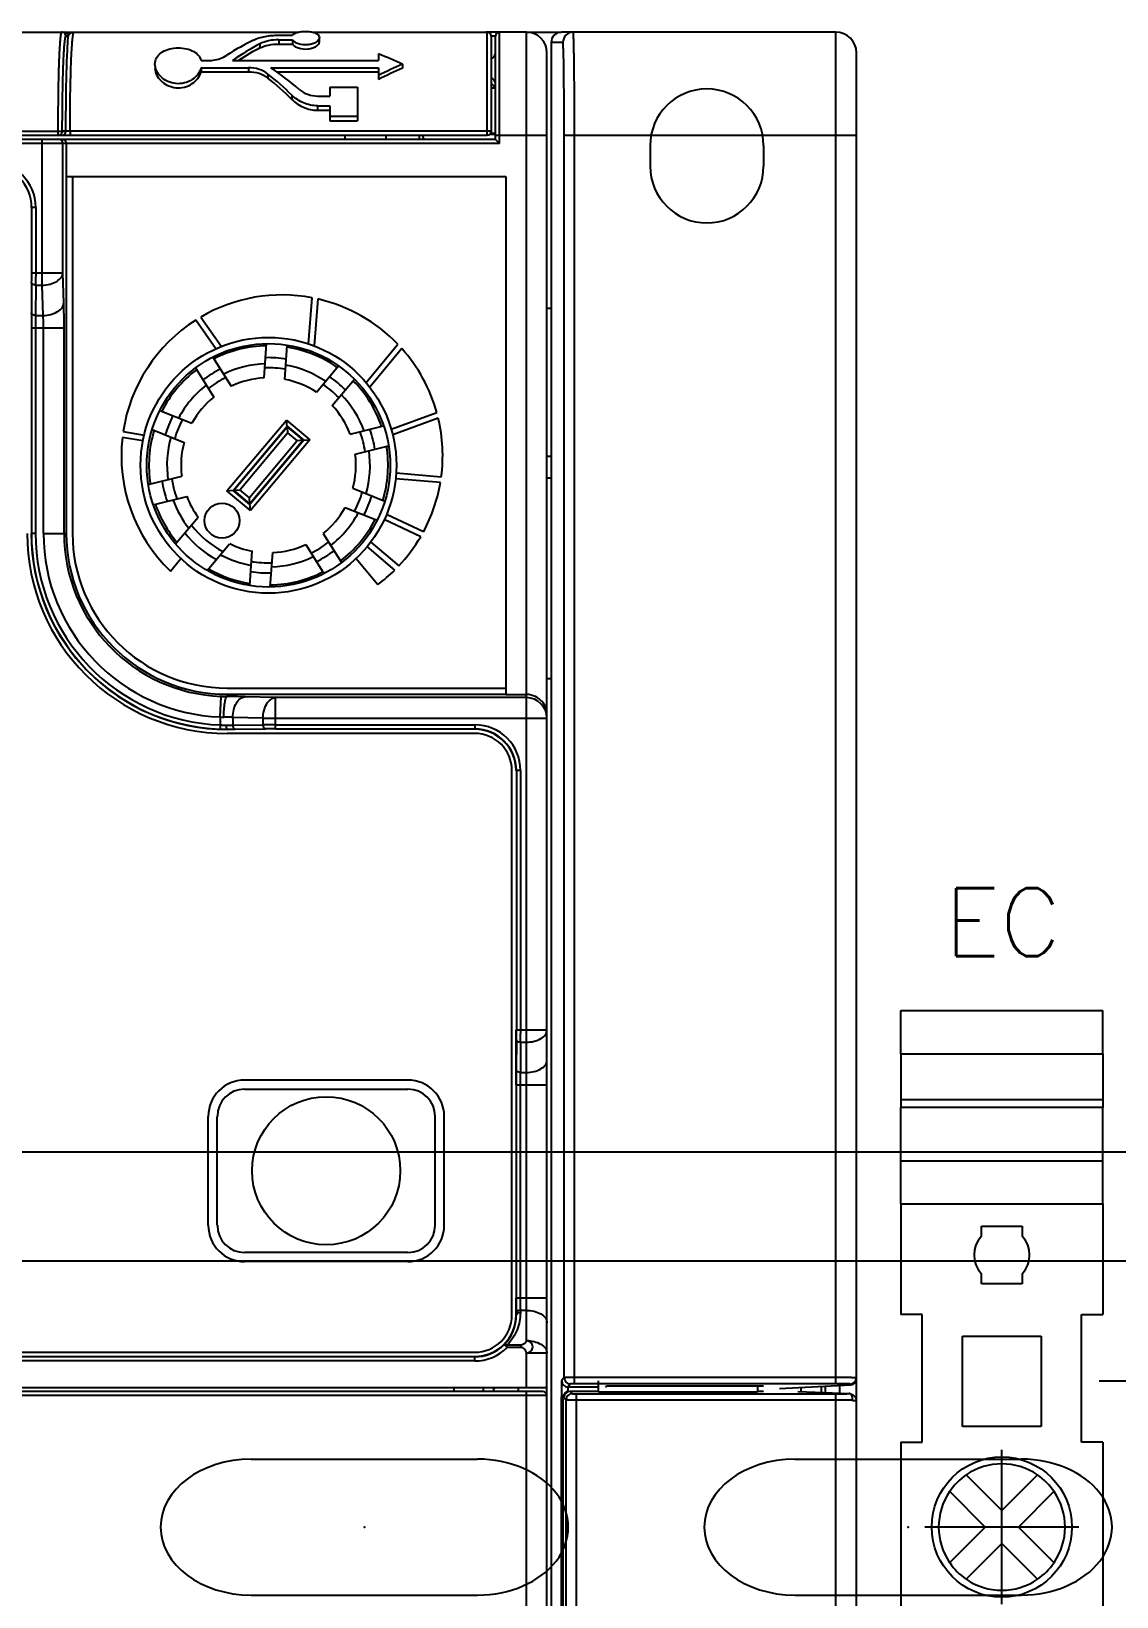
# Model space of a CAD drawing. Header units: inches. Extents: x 0.1 to 89.7, y 0.1 to 57.6.
# Drawn here: x 14.644 to 16.644, y 18.388 to 21.273 of the extents above; entities that cross this region are included whole.
import ezdxf
from ezdxf.enums import TextEntityAlignment as Align

# ---------------------------------------------------------------- set-up
doc = ezdxf.new("R2010")
doc.units = ezdxf.units.IN
doc.header["$MEASUREMENT"] = 0
for name, pattern in [('CENTER', [2, 1.25, -0.25, 0.25, -0.25]), ('DASHED', [0.75, 0.5, -0.25]), ('DOT_CENTER', [14, 12, -1, 0, -1])]:
    doc.linetypes.add(name, pattern=pattern)
for name, color, linetype in [('1', 7, 'Continuous'), ('DASHED', 4, 'DASHED'), ('PMISC', 7, 'Continuous'), ('PSYMS', 7, 'Continuous')]:
    doc.layers.add(name, color=color, linetype=linetype)
doc.layers.add('AM_7', color=7, linetype='CENTER', lineweight=25)
doc.styles.get("Standard").update_dxf_attribs({"font": 'arial.ttf'})
doc.styles.add('WD', font='romans.shx', dxfattribs={"height": 0.185})

# ---------------------------------------------------------------- blocks, each defined once
blk = doc.blocks.new('1489_3P_MINIATURE')
at = {"layer": 'AM_7'}
blk.add_line((0, 2.25), (2.1868, 2.25), dxfattribs=at)
at = {"style": 'WD', "width": 0.7}
for tag, p in [('INST', (1.0625, 5.4196)), ('LOC', (1.0625, 5.25)), ('DESC1', (1.0625, 5.0938)), ('DESC2', (1.0625, 4.9375)), ('DESC3', (1.0625, 4.7896)), ('XREF', (1.0625, 4.2188))]:
    blk.add_attdef(tag, text='', height=0.125, dxfattribs=at).set_placement(p, align=Align.CENTER)
at = {"style": 'WD'}
blk.add_attdef('TAG1', text='', height=0.125, dxfattribs=at).set_placement((1.0625, 4.625), align=Align.CENTER)
at = {"style": 'WD', "flags": 9}
blk.add_attdef('FAMILY', (1.2672, 4.5898), '', height=0.01, dxfattribs=at)
for tag, p in [('CAT', (1.2922, 4.5457)), ('MFG', (1.2903, 4.5262)), ('ASSYCODE', (1.2925, 4.5089))]:
    blk.add_attdef(tag, text='', height=0.01, dxfattribs=at).set_placement(p, align=Align.CENTER)
blk = doc.blocks.new('E_NS_35_N-select__2', base_point=(-140.35, 64.25))
at = {"color": 7, "linetype": 'Continuous'}
for p, q in [((-138.317, 73.75), (-140.35, 73.75)), ((-140.35, 64.25), (-140.35, 73.75)), ((-138.317, 73.75), (-136.174, 73.75)), ((-138.317, 64.25), (-138.317, 73.75)), ((-136.174, 73.75), (-135.791, 73.75)), ((-136.174, 64.25), (-136.174, 73.75)), ((-133.283, 73.75), (-135.791, 73.75)), ((-135.791, 73.75), (-135.791, 64.25)), ((-131.25, 73.75), (-133.283, 73.75)), ((-133.283, 64.25), (-133.283, 73.75)), ((-131.25, 73.75), (-126.05, 73.75)), ((-131.25, 64.25), (-131.25, 73.75)), ((-126.05, 72.75), (-126.05, 73.75)), ((-120.05, 73.75), (-120.05, 72.75)), ((-120.05, 73.75), (-112.05, 73.75)), ((-112.05, 72.75), (-112.05, 73.75)), ((-106.05, 73.75), (-106.05, 72.75)), ((-106.05, 73.75), (-100.85, 73.75)), ((-100.85, 73.75), (-98.817, 73.75)), ((-100.85, 64.25), (-100.85, 73.75)), ((-96.309, 73.75), (-98.817, 73.75)), ((-98.817, 64.25), (-98.817, 73.75)), ((-96.309, 73.75), (-95.926, 73.75)), ((-96.309, 64.25), (-96.309, 73.75)), ((-95.926, 73.75), (-93.783, 73.75)), ((-95.926, 64.25), (-95.926, 73.75)), ((-93.783, 73.75), (-91.75, 73.75)), ((-93.783, 64.25), (-93.783, 73.75)), ((-91.75, 64.25), (-91.75, 73.75)), ((-120.05, 72.75), (-126.05, 72.75)), ((-106.05, 72.75), (-112.05, 72.75)), ((-117.726, 71.454), (-117.727, 71.455)), ((-116.05, 69.778), (-117.726, 71.454)), ((-114.374, 71.454), (-116.05, 69.778)), ((-114.373, 71.455), (-114.374, 71.454)), ((-125.025, 67.156), (-125.025, 70.844)), ((-125.025, 70.844), (-120.775, 70.844)), ((-120.775, 70.844), (-120.775, 67.156)), ((-111.325, 67.156), (-111.325, 70.844)), ((-111.325, 70.844), (-107.075, 70.844)), ((-107.075, 70.844), (-107.075, 67.156)), ((-118.505, 70.677), (-118.504, 70.676)), ((-118.504, 70.676), (-116.828, 69)), ((-115.272, 69), (-113.596, 70.676)), ((-113.596, 70.676), (-113.595, 70.677)), ((-130.2, 68.045), (-130.2, 69.955)), ((-130.2, 69.955), (-129.739, 69.955)), ((-127.961, 69.955), (-127.5, 69.955)), ((-127.5, 69.955), (-127.5, 68.045)), ((-104.6, 69.955), (-104.139, 69.955)), ((-104.6, 68.045), (-104.6, 69.955)), ((-102.361, 69.955), (-101.9, 69.955)), ((-101.9, 69.955), (-101.9, 68.045)), ((-116.828, 69), (-118.504, 67.324)), ((-113.596, 67.324), (-115.272, 69)), ((-129.739, 68.045), (-130.2, 68.045)), ((-127.5, 68.045), (-127.961, 68.045)), ((-117.726, 66.546), (-116.05, 68.222)), ((-116.05, 68.222), (-114.374, 66.546)), ((-104.139, 68.045), (-104.6, 68.045)), ((-101.9, 68.045), (-102.361, 68.045)), ((-120.775, 67.156), (-125.025, 67.156)), ((-118.504, 67.324), (-118.505, 67.323)), ((-113.595, 67.323), (-113.596, 67.324)), ((-107.075, 67.156), (-111.325, 67.156)), ((-117.727, 66.545), (-117.726, 66.546)), ((-114.374, 66.546), (-114.373, 66.545)), ((-126.05, 65.25), (-126.05, 64.25)), ((-120.05, 65.25), (-126.05, 65.25)), ((-120.05, 64.25), (-120.05, 65.25)), ((-112.05, 65.25), (-112.05, 64.25)), ((-106.05, 65.25), (-112.05, 65.25)), ((-106.05, 64.25), (-106.05, 65.25)), ((-138.317, 64.25), (-140.35, 64.25)), ((-138.317, 64.25), (-136.174, 64.25)), ((-136.174, 64.25), (-135.791, 64.25)), ((-133.283, 64.25), (-135.791, 64.25)), ((-131.25, 64.25), (-133.283, 64.25)), ((-131.25, 64.25), (-126.05, 64.25)), ((-120.05, 64.25), (-112.05, 64.25)), ((-106.05, 64.25), (-100.85, 64.25)), ((-100.85, 64.25), (-98.817, 64.25)), ((-96.309, 64.25), (-98.817, 64.25)), ((-96.309, 64.25), (-95.926, 64.25)), ((-95.926, 64.25), (-93.783, 64.25)), ((-93.783, 64.25), (-91.75, 64.25))]:
    blk.add_line(p, q, dxfattribs=at)
blk.add_circle((-116.05, 69), 3.3, dxfattribs=at)
for centre, radius, start, end in [((-116.05, 69), 2.972, 124.33441, 145.66559), ((-116.05, 69), 2.973, 55.66247, 124.33753), ((-116.05, 69), 2.972, 34.33441, 55.66559), ((-128.85, 69), 1.305, 47.03291, 132.96709), ((-116.05, 69), 2.973, 145.66247, 214.33753), ((-116.05, 69), 2.973, 325.66247, 34.33753), ((-103.25, 69), 1.305, 47.03291, 132.96709), ((-128.85, 69), 1.305, 227.03291, 312.96709), ((-103.25, 69), 1.305, 227.03291, 312.96709), ((-116.05, 69), 2.972, 214.33441, 235.66559), ((-116.05, 69), 2.972, 304.33441, 325.66559), ((-116.05, 69), 2.973, 235.66247, 304.33753)]:
    blk.add_arc(centre, radius, start, end, dxfattribs=at)
at = {"layer": '1', "color": 2, "linetype": 'DOT_CENTER'}
for p, q in [((-116.05, 72.63), (-116.05, 65.37)), ((-112.42, 69), (-119.68, 69))]:
    blk.add_line(p, q, dxfattribs=at)
blk = doc.blocks.new('PHOENIX_END_CLAMP_1')
at = {"xscale": 0.03909317721805836, "yscale": 0.03909317721805836, "zscale": 0.03909317721805836, "rotation": 270}
blk.add_blockref('E_NS_35_N-select__2', (0, 1.8999), dxfattribs=at)
at = {"style": 'WD', "width": 0.7}
for tag, p in [('DESC1', (0.1875, 2.4688)), ('DESC2', (0.1875, 2.3125)), ('DESC3', (0.1875, 2.1646))]:
    blk.add_attdef(tag, text='', height=0.125, dxfattribs=at).set_placement(p, align=Align.CENTER)
at = {"style": 'WD'}
blk.add_attdef('TAG1', text='', height=0.125, dxfattribs=at).set_placement((0.1875, 2), align=Align.CENTER)
at = {"style": 'WD', "flags": 9}
blk.add_attdef('FAMILY', (0.3922, 1.9648), '', height=0.01, dxfattribs=at)
for tag, p in [('CAT', (0.4172, 1.9207)), ('MFG', (0.4153, 1.9012)), ('ASSYCODE', (0.4175, 1.8839))]:
    blk.add_attdef(tag, text='', height=0.01, dxfattribs=at).set_placement(p, align=Align.CENTER)
blk = doc.blocks.new('HDIN10D9A')
for p, q in [((0, 0.69), (30, 0.69)), ((0, 0.49), (30, 0.49)), ((5.2918, 0.125), (5.7082, 0.125)), ((6.2918, 0.125), (6.7082, 0.125)), ((5.2918, -0.125), (5.7082, -0.125)), ((6.2918, -0.125), (6.7082, -0.125))]:
    blk.add_line(p, q)
for centre, start_param, end_param in [((5.2918, 0), -1.570796, 1.570794), ((5.7082, 0), 1.570794, 4.712394), ((6.2918, 0), -1.570796, 1.570794), ((6.7082, 0), 1.570794, 4.712394)]:
    blk.add_ellipse(centre, major_axis=(-0.1668, 0), ratio=0.749429, start_param=start_param, end_param=end_param)
for p in [(5.5, 0), (6.5, 0)]:
    blk.add_point(p)
at = {"flags": 11}
for p in [(1.5, 0), (14.5, 0), (28.5, 0)]:
    blk.add_attdef('NC', text='', height=0.01, rotation=270, dxfattribs=at).set_placement(p, align=Align.MIDDLE)
blk = doc.blocks.new('HDR1_PF525_FRB')
at = {"color": 7, "linetype": 'Continuous'}
for p, q in [((0.1157, 6.9959), (2.3335, 6.9959)), ((2.3609, 6.9959), (2.6896, 6.9959)), ((2.7635, 6.9959), (2.6873, 6.9959)), ((2.6896, 6.8015), (2.6896, 6.9959)), ((2.7129, 6.7859), (2.7129, 6.9959)), ((2.7635, 4.5296), (2.7635, 6.9959)), ((2.7635, 6.9959), (2.8296, 6.9959)), ((3.3467, 6.9959), (2.8296, 6.9959)), ((3.3467, 4.4482), (3.3467, 6.9959)), ((1.8957, 6.9881), (1.9002, 6.9881)), ((2.2611, 6.9738), (2.2611, 6.966)), ((2.2967, 6.9901), (2.3225, 6.9901)), ((2.2967, 6.9815), (2.3225, 6.9815)), ((2.2967, 6.9815), (2.2967, 6.9735)), ((2.2967, 6.9735), (2.3225, 6.9735)), ((2.3225, 6.9815), (2.3225, 6.9735)), ((2.3735, 6.9777), (2.3735, 6.986)), ((2.7051, 6.9881), (2.6974, 6.9881)), ((2.6974, 6.9881), (2.6974, 6.8093)), ((2.7051, 6.7937), (2.7051, 6.9881)), ((2.8324, 6.9764), (2.8101, 6.9764)), ((2.8101, 6.9764), (2.8101, 3.5744)), ((2.1506, 6.9423), (2.1633, 6.9423)), ((2.2096, 6.9423), (2.4847, 6.9423)), ((2.4847, 6.9547), (2.4847, 6.9423)), ((2.5302, 6.9357), (2.5302, 6.9282)), ((2.8023, 4.4258), (2.8023, 6.957)), ((3.3856, 4.4175), (3.3856, 6.957)), ((2.1506, 6.9288), (2.2401, 6.9288)), ((2.1506, 6.9288), (2.1506, 6.9213)), ((2.1506, 6.9213), (2.2401, 6.9213)), ((2.2401, 6.9288), (2.2401, 6.9213)), ((2.2763, 6.9169), (2.2763, 6.9093)), ((2.2822, 6.9288), (2.4847, 6.9288)), ((2.2927, 6.9213), (2.4847, 6.9213)), ((2.4847, 6.9288), (2.4847, 6.9067)), ((2.3215, 6.8771), (2.3215, 6.8691)), ((2.37, 6.8753), (2.3929, 6.8753)), ((2.3929, 6.8923), (2.4454, 6.8923)), ((2.3929, 6.8923), (2.3929, 6.8753)), ((2.4454, 6.8923), (2.4454, 6.8284)), ((2.6974, 6.8909), (2.7044, 6.8909)), ((2.3698, 6.857), (2.3929, 6.857)), ((2.3698, 6.857), (2.3698, 6.8486)), ((2.3698, 6.8486), (2.3929, 6.8486)), ((2.3929, 6.857), (2.3929, 6.8284)), ((2.3929, 6.8373), (2.4454, 6.8373)), ((2.3929, 6.8284), (2.4454, 6.8284)), ((2.7051, 6.7937), (0.1002, 6.7937)), ((0.1079, 6.8093), (1.8889, 6.8093)), ((0.1157, 6.8015), (2.6896, 6.8015)), ((1.8512, 6.519), (1.8512, 6.7937)), ((1.8812, 6.8015), (1.8812, 6.8093)), ((2.6974, 6.8093), (1.8889, 6.8093)), ((1.9035, 6.8093), (1.9035, 6.8015)), ((2.4213, 6.8015), (2.4213, 6.7937)), ((2.4991, 6.7937), (2.4991, 6.8015)), ((2.5613, 6.8015), (2.5613, 6.7937)), ((2.5691, 6.7976), (2.5691, 6.7937)), ((2.7051, 6.803), (2.6942, 6.803)), ((2.6963, 6.8054), (2.7051, 6.8054)), ((2.6974, 6.8093), (2.6974, 6.8054)), ((2.7051, 6.8015), (2.8023, 6.8015)), ((2.7129, 6.7859), (2.7051, 6.7937)), ((2.8348, 6.8015), (3.3856, 6.8015)), ((2.8348, 4.4598), (2.8348, 6.8015)), ((2.8543, 4.4482), (2.8543, 6.8015)), ((2.7129, 6.7859), (0.0924, 6.7859)), ((1.8901, 6.5423), (1.8901, 6.7859)), ((1.896, 6.7859), (1.896, 6.7237)), ((1.896, 6.7237), (2.7246, 6.7237)), ((1.8964, 6.7237), (1.8964, 6.0511)), ((1.9081, 6.7237), (1.9081, 6.0511)), ((2.7246, 6.7237), (2.7246, 5.7474)), ((1.8389, 6.6654), (1.8311, 6.6654)), ((1.8311, 6.6654), (1.8311, 6.5423)), ((1.8389, 6.6654), (1.8389, 6.5423)), ((1.8311, 6.5236), (1.8307, 6.4666)), ((1.8311, 6.5423), (1.8901, 6.5423)), ((1.8389, 6.5423), (1.8389, 6.5355)), ((1.8917, 6.4853), (1.8901, 6.5423)), ((1.8388, 6.519), (1.8385, 6.4619)), ((1.8388, 6.519), (1.8512, 6.519)), ((1.8528, 6.4619), (1.8512, 6.519)), ((2.3527, 6.4084), (2.3597, 6.4952)), ((2.3705, 6.4929), (2.3634, 6.4046)), ((1.8385, 6.4619), (1.8528, 6.4619)), ((2.8023, 6.4756), (2.8101, 6.4756)), ((1.8306, 6.4386), (1.8923, 6.4386)), ((1.8306, 6.4386), (1.8306, 6.0511)), ((1.8384, 6.4386), (1.8384, 6.0511)), ((1.8534, 6.0511), (1.8534, 6.4386)), ((1.8923, 6.0511), (1.8923, 6.4386)), ((2.1783, 6.3991), (2.1403, 6.4531)), ((2.1497, 6.4589), (2.1887, 6.4035)), ((2.2695, 6.344), (2.274, 6.4088)), ((2.3083, 6.3413), (2.3128, 6.4061)), ((2.4614, 6.3352), (2.5213, 6.4077)), ((2.1728, 6.3835), (2.2072, 6.3285)), ((2.5288, 6.3995), (2.4684, 6.3265)), ((2.1399, 6.3629), (2.1743, 6.3079)), ((2.3678, 6.3172), (2.4095, 6.367)), ((2.3975, 6.2923), (2.4393, 6.342)), ((2.0728, 6.283), (2.133, 6.2587)), ((2.1993, 6.1312), (2.3114, 6.2647)), ((2.3114, 6.2647), (2.3556, 6.2276)), ((2.3125, 6.2518), (2.3114, 6.2647)), ((2.5088, 6.2473), (2.5948, 6.2789)), ((2.5975, 6.2682), (2.5116, 6.2366)), ((2.0408, 6.2254), (2.0022, 6.2321)), ((2.0036, 6.243), (2.0432, 6.2362)), ((2.0583, 6.247), (2.1185, 6.2227)), ((2.2107, 6.1322), (2.3124, 6.2534)), ((2.2122, 6.1323), (2.3125, 6.2518)), ((2.2232, 6.1332), (2.3135, 6.2409)), ((2.3427, 6.2265), (2.2424, 6.107)), ((2.3443, 6.2266), (2.2425, 6.1054)), ((2.3556, 6.2276), (2.2435, 6.0941)), ((2.3124, 6.2534), (2.3443, 6.2266)), ((2.3125, 6.2518), (2.3135, 6.2409)), ((2.3125, 6.2518), (2.3427, 6.2265)), ((2.3135, 6.2409), (2.3318, 6.2255)), ((2.3427, 6.2265), (2.3318, 6.2255)), ((2.3427, 6.2265), (2.3556, 6.2276)), ((2.4315, 6.2378), (2.4945, 6.2536)), ((2.3318, 6.2255), (2.2414, 6.1179)), ((2.4409, 6.2001), (2.5039, 6.2158)), ((2.8101, 6.1961), (2.8023, 6.1961)), ((2.051, 6.143), (2.114, 6.1587)), ((2.6015, 6.1468), (2.5172, 6.1541)), ((2.5181, 6.1651), (2.6032, 6.1577)), ((2.8023, 6.1559), (2.8101, 6.1559)), ((2.0604, 6.1052), (2.1234, 6.1209)), ((2.1993, 6.1312), (2.2122, 6.1323)), ((2.2435, 6.0941), (2.1993, 6.1312)), ((2.2425, 6.1054), (2.2107, 6.1322)), ((2.2122, 6.1323), (2.2232, 6.1332)), ((2.2424, 6.107), (2.2122, 6.1323)), ((2.2414, 6.1179), (2.2232, 6.1332)), ((2.2424, 6.107), (2.2414, 6.1179)), ((2.4365, 6.1361), (2.4967, 6.1118)), ((2.1024, 6.0312), (2.1448, 6.0817)), ((2.2435, 6.0941), (2.2424, 6.107)), ((2.4219, 6.1001), (2.4821, 6.0757)), ((2.5001, 6.0871), (2.5698, 6.0544)), ((1.8384, 6.0511), (1.8306, 6.0511)), ((1.8534, 6.0511), (1.8964, 6.0511)), ((2.3807, 6.0509), (2.4151, 5.9959)), ((2.5644, 6.0448), (2.4957, 6.077)), ((2.1619, 5.9812), (2.2043, 6.0317)), ((2.3477, 6.0303), (2.3821, 5.9753)), ((2.5155, 5.982), (2.4636, 6.0262)), ((2.4704, 6.0348), (2.5232, 5.9898)), ((2.0926, 5.98), (2.1125, 6.0037)), ((2.2421, 5.9527), (2.2467, 6.0175)), ((2.2809, 5.95), (2.2854, 6.0148)), ((2.4425, 6.0037), (2.4836, 5.9547)), ((2.1997, 5.7595), (2.7246, 5.7595)), ((2.8023, 5.7778), (2.8101, 5.7778)), ((2.1867, 5.7051), (2.1882, 5.7439)), ((2.1997, 5.7478), (2.7246, 5.7478)), ((2.1997, 5.7478), (2.1997, 5.7436)), ((2.2904, 5.7415), (2.2334, 5.7431)), ((2.7635, 5.7415), (2.2904, 5.7415)), ((2.2904, 5.6825), (2.2904, 5.7415)), ((2.7246, 5.7474), (2.7635, 5.7474)), ((2.1867, 5.7051), (2.1867, 5.69)), ((2.2671, 5.7026), (2.2101, 5.7042)), ((2.2101, 5.7042), (2.2101, 5.6899)), ((2.2671, 5.7026), (2.8023, 5.7026)), ((2.2671, 5.7026), (2.2671, 5.6902)), ((2.1867, 5.69), (2.1865, 5.6822)), ((2.1997, 5.682), (2.1997, 5.6817)), ((2.6663, 5.674), (2.1997, 5.674)), ((2.2101, 5.6899), (2.2671, 5.6902)), ((2.2147, 5.6821), (2.2718, 5.6825)), ((2.2904, 5.6903), (2.6663, 5.6903)), ((2.2904, 5.6825), (2.6663, 5.6825)), ((2.6663, 5.6903), (2.6663, 5.6825)), ((2.7363, 4.5775), (2.7363, 5.604)), ((2.7526, 5.604), (2.7448, 5.604)), ((2.7448, 5.604), (2.7448, 5.1154)), ((2.7526, 5.604), (2.7526, 5.1154)), ((2.744, 5.0117), (2.744, 5.1154)), ((2.7448, 5.1154), (2.8023, 5.1154)), ((2.7526, 5.1154), (2.7526, 5.1086)), ((2.7448, 5.0967), (2.7444, 5.0397)), ((2.7525, 5.092), (2.7522, 5.035)), ((2.7525, 5.092), (2.7635, 5.092)), ((2.7522, 5.035), (2.7635, 5.035)), ((2.7443, 5.0117), (2.7443, 4.6099)), ((2.7443, 5.0117), (2.8023, 5.0117)), ((2.7521, 5.0117), (2.7521, 4.6099)), ((2.744, 4.5775), (2.744, 4.6099)), ((2.7443, 4.6099), (2.8023, 4.6099)), ((2.7521, 4.6099), (2.7521, 4.6052)), ((2.744, 4.5775), (2.7444, 4.5775)), ((2.7444, 4.5819), (2.7444, 4.5775)), ((2.7522, 4.5866), (2.7522, 4.5822)), ((2.7635, 4.5866), (2.7522, 4.5866)), ((2.7219, 4.5221), (2.7274, 4.5166)), ((2.7274, 4.5166), (2.7274, 4.5213)), ((2.7531, 4.5213), (2.7274, 4.5213)), ((2.7531, 4.5166), (2.7275, 4.5166)), ((2.7531, 4.5166), (2.7531, 4.5213)), ((1.6362, 4.5075), (2.6663, 4.5075)), ((2.6663, 4.499), (1.6362, 4.499)), ((2.6663, 4.4912), (1.6362, 4.4912)), ((2.6663, 4.4912), (2.6663, 4.499)), ((2.7635, 4.4414), (2.7635, 4.5062)), ((2.8023, 4.5062), (2.7635, 4.5062)), ((2.8348, 4.4598), (2.83, 4.4538)), ((3.3467, 4.4599), (2.8543, 4.4599)), ((1.657, 4.4414), (2.8023, 4.4414)), ((2.7946, 4.4337), (1.6604, 4.4337)), ((2.8023, 4.4259), (1.6604, 4.4259)), ((2.6274, 4.4337), (2.6274, 4.4414)), ((2.6818, 4.4414), (2.6818, 4.4337)), ((2.7051, 4.4414), (2.7013, 4.4376)), ((2.7013, 4.4414), (2.7013, 4.4337)), ((2.7479, 4.4414), (2.7479, 4.4337)), ((2.7635, 1.0861), (2.7635, 4.4337)), ((2.8023, 1.125), (2.8023, 4.4259)), ((2.8374, 4.4313), (2.836, 4.4301)), ((2.8465, 4.4481), (2.8417, 4.4421)), ((2.8995, 4.4421), (2.8417, 4.4421)), ((2.846, 4.4337), (2.8502, 4.4295)), ((2.8995, 4.4337), (2.846, 4.4337)), ((3.3467, 4.4482), (2.8543, 4.4482)), ((2.858, 1.0977), (2.858, 4.4293)), ((2.858, 4.4293), (3.3467, 4.4293)), ((2.8995, 4.4333), (2.8995, 4.4538)), ((2.8995, 4.4333), (3.1989, 4.4333)), ((2.9128, 4.4421), (2.9148, 4.4442)), ((2.9148, 4.4442), (3.2106, 4.4442)), ((3.1989, 4.4442), (3.1989, 4.4333)), ((3.2106, 4.4337), (3.1989, 4.4337)), ((3.2409, 4.4395), (3.3745, 4.446)), ((3.2754, 4.4337), (3.3726, 4.4297)), ((3.2806, 4.4414), (3.2806, 4.4334)), ((3.3195, 4.4318), (3.3195, 4.4434)), ((3.3272, 4.4315), (3.3272, 4.4437)), ((3.3467, 0.9658), (3.3467, 4.4293)), ((3.3544, 4.4304), (3.3544, 4.4451)), ((3.3739, 4.4466), (3.3739, 4.4478)), ((2.8293, 4.4032), (2.8293, 3.796)), ((2.8323, 4.4032), (2.8293, 4.4032)), ((2.8324, 4.4072), (2.8323, 4.4016)), ((2.8323, 4.4016), (2.8323, 1.0966)), ((2.8325, 4.4171), (2.8324, 4.4147)), ((2.8324, 4.4147), (2.8324, 4.412)), ((2.8324, 4.412), (2.8324, 4.4072)), ((2.8328, 4.422), (2.8343, 4.422)), ((2.8343, 4.422), (2.8385, 4.4178)), ((2.8385, 1.0977), (2.8385, 4.4178)), ((2.858, 4.4177), (3.3467, 4.4177)), ((3.3785, 4.4169), (3.3785, 4.4179)), ((3.3785, 4.4169), (3.3856, 4.4167)), ((3.3856, 0.777), (3.3856, 4.4167))]:
    blk.add_line(p, q, dxfattribs=at)
for p, q in [((2.2324, 5.0208), (2.5403, 5.0208)), ((2.2324, 5.0037), (2.5403, 5.0037)), ((2.1639, 4.747), (2.1639, 4.9523)), ((2.181, 4.747), (2.181, 4.9523)), ((2.5916, 4.747), (2.5916, 4.9523)), ((2.6087, 4.747), (2.6087, 4.9523)), ((2.5403, 4.6957), (2.2324, 4.6957)), ((2.5403, 4.6786), (2.2324, 4.6786))]:
    blk.add_line(p, q)
for points in [[(2.836, 4.4301), (2.8349, 4.4287), (2.834, 4.4273), (2.8334, 4.4259), (2.8331, 4.4247), (2.8329, 4.4237), (2.8328, 4.4229), (2.8327, 4.4224), (2.8327, 4.4218), (2.8326, 4.4212), (2.8326, 4.4206), (2.8326, 4.4199), (2.8326, 4.419), (2.8325, 4.4171)], [(2.8444, 4.4337), (2.8429, 4.4336), (2.8409, 4.4331), (2.839, 4.4324), (2.8374, 4.4313)]]:
    blk.add_lwpolyline(points, dxfattribs=at)
for centre, radius in [((2.2775, 6.1794), 0.2411), ((2.2775, 6.1794), 0.2294), ((2.19, 6.0752), 0.033)]:
    blk.add_circle(centre, radius, dxfattribs=at)
blk.add_circle((2.3863, 4.8497), 0.1396)
for centre, radius, start, end in [((1.8879, 6.9881), 0.00777, 359.9619, 89.9974), ((1.8924, 6.9881), 0.00777, 359.9797, 89.9796), ((1.9109, 6.9842), 0.0117, 115.3422, 119.3428), ((2.6896, 6.9881), 0.00778, 0, 90), ((2.7129, 6.9881), 0.00778, 90, 180), ((2.7635, 6.957), 0.0389, 0, 90), ((2.8296, 6.9764), 0.0194, 90, 180), ((2.8518, 6.9764), 0.0194, 90.0031, 180.0028), ((3.3467, 6.957), 0.0389, 0, 90), ((2.6935, 6.957), 0.0117, 289.6995, 0), ((1.8812, 6.8093), 0.00777, 270.0138, 332.5445), ((1.8823, 6.7859), 0.00777, 359.9619, 89.9974), ((1.8885, 6.7865), 0.00719, 76.5829, 89.9389), ((2.5613, 6.7976), 0.00778, 0, 30), ((2.6896, 6.8093), 0.00778, 270, 0), ((1.7526, 6.6654), 0.0863, 0, 90), ((1.7526, 6.6654), 0.0785, 0, 90), ((-1.2713, 6.542), 3.1025, 359.661, 0.0057), ((-2.5963, 6.5407), 4.4352, 359.7195, 359.9331), ((2.303, 6.1977), 0.3028, 79.2229, 120.4141), ((2.303, 6.1977), 0.3028, 43.8865, 77.1226), ((5.9954, 6.4405), 4.1648, 179.6408, 180.0259), ((4.7325, 6.4402), 2.8941, 179.5691, 180.0309), ((2.303, 6.1977), 0.3028, 122.502, 171.4088), ((2.2775, 6.1794), 0.2254, 90.9472, 117.0528), ((2.2775, 6.1794), 0.2029, 80.5031, 91.4969), ((2.2775, 6.1794), 0.2254, 54.9472, 81.0528), ((2.303, 6.1977), 0.3028, 15.5392, 41.7845), ((2.2775, 6.1794), 0.2254, 126.9472, 153.0528), ((2.2775, 6.1794), 0.2029, 116.5031, 127.4969), ((2.2775, 6.1794), 0.1838, 115.9274, 128.0726), ((2.2775, 6.1794), 0.1914, 91.8309, 116.1691), ((2.2775, 6.1794), 0.1648, 92.7752, 115.2248), ((2.2775, 6.1794), 0.1838, 79.9274, 92.0726), ((2.2775, 6.1794), 0.1914, 55.8309, 80.1691), ((2.2775, 6.1794), 0.2029, 44.5031, 55.4969), ((2.2775, 6.1794), 0.1914, 127.8309, 152.1691), ((2.2775, 6.1794), 0.1648, 56.7752, 79.2248), ((2.2775, 6.1794), 0.1838, 43.9274, 56.0726), ((2.2775, 6.1794), 0.2254, 18.9472, 45.0528), ((2.2775, 6.1794), 0.1648, 128.7752, 151.2248), ((2.2775, 6.1794), 0.1648, 20.7752, 43.2248), ((2.2775, 6.1794), 0.1914, 19.8309, 44.1691), ((2.2775, 6.1794), 0.2029, 152.5031, 163.4969), ((2.2775, 6.1794), 0.1838, 151.9274, 164.0726), ((2.303, 6.1977), 0.3028, 352.3943, 13.4454), ((2.303, 6.1977), 0.3028, 173.494, 225.9772), ((2.2775, 6.1794), 0.2254, 162.9472, 189.0528), ((2.2775, 6.1794), 0.1914, 163.8309, 188.1691), ((2.2775, 6.1794), 0.1838, 7.9274, 20.0726), ((2.2775, 6.1794), 0.2029, 8.5031, 19.4969), ((2.2775, 6.1794), 0.1648, 164.7752, 187.2248), ((2.2775, 6.1794), 0.1648, 344.7752, 7.2248), ((2.2775, 6.1794), 0.1914, 343.8309, 8.1691), ((2.2775, 6.1794), 0.2254, 342.9472, 9.0528), ((2.2775, 6.1794), 0.2029, 188.5031, 199.4969), ((2.2775, 6.1794), 0.1838, 187.9274, 200.0726), ((2.303, 6.1977), 0.3028, 331.7493, 350.3064), ((2.2775, 6.1794), 0.1914, 199.8309, 218.2767), ((2.2775, 6.1794), 0.1648, 200.7752, 216.3525), ((2.2775, 6.1794), 0.1838, 331.9274, 344.0726), ((2.2775, 6.1794), 0.2029, 332.5031, 343.4969), ((2.2775, 6.1794), 0.2254, 198.9472, 220.0681), ((2.2775, 6.1794), 0.1648, 308.7752, 331.2248), ((2.2775, 6.1794), 0.1914, 307.8309, 332.1691), ((2.1997, 6.0511), 0.3771, 180, 270), ((2.1997, 6.0511), 0.3694, 180, 270), ((2.1997, 6.0511), 0.3691, 180, 267.9444), ((2.1997, 6.0511), 0.3613, 180, 267.9444), ((2.1997, 6.0511), 0.3463, 180, 267.8551), ((2.1997, 6.0511), 0.3074, 180, 267.8551), ((2.1997, 6.0511), 0.3033, 180, 270), ((2.1997, 6.0511), 0.2916, 180, 270), ((2.2775, 6.1794), 0.2029, 218.9547, 241.0453), ((2.2775, 6.1794), 0.1838, 217.7853, 242.2147), ((2.2775, 6.1794), 0.2254, 306.9472, 333.0528), ((2.2775, 6.1794), 0.1648, 243.6475, 259.2248), ((2.2775, 6.1794), 0.1648, 272.7752, 295.2248), ((2.2775, 6.1794), 0.1838, 295.9274, 308.0726), ((2.303, 6.1977), 0.3028, 316.6386, 329.6602), ((2.2775, 6.1794), 0.1914, 241.7233, 260.1691), ((2.2775, 6.1794), 0.1838, 259.9274, 272.0726), ((2.2775, 6.1794), 0.1914, 271.8309, 296.1691), ((2.2775, 6.1794), 0.2029, 296.5031, 307.4969), ((2.2775, 6.1794), 0.2254, 239.9319, 261.0528), ((2.2775, 6.1794), 0.2029, 260.5031, 271.4969), ((2.2775, 6.1794), 0.2254, 270.9472, 297.0528), ((2.303, 6.1977), 0.3028, 306.6056, 314.55), ((2.2024, 6.1244), 0.3807, 267.8574, 269.5912), ((2.7635, 5.7026), 0.0389, 0.0206, 90.0202), ((2.1946, 5.8098), 0.105, 265.7241, 269.263), ((2.1989, 6.0275), 0.3454, 267.9434, 270.1397), ((2.1969, 5.9247), 0.2349, 267.5333, 269.3611), ((2.1968, 5.9236), 0.2338, 269.3619, 270.1729), ((2.1895, 8.4356), 2.7458, 270.1684, 270.4298), ((2.2246, 5.6899), 0.0271, 180.1264, 184.3661), ((2.1903, 9.5613), 3.8793, 270.1383, 270.3603), ((2.2889, 1.352), 4.3383, 89.9793, 90.2874), ((2.2892, 2.9056), 2.7769, 89.9741, 90.3592), ((2.6663, 5.604), 0.0863, 0, 90), ((2.6663, 5.604), 0.0785, 0, 90), ((2.6663, 5.604), 0.0778, 0, 90), ((2.6663, 5.604), 0.07, 0, 90), ((-0.3577, 5.1151), 3.1025, 359.661, 0.0057), ((-1.6826, 5.1138), 4.4352, 359.7195, 359.9331), ((6.9091, 5.0136), 4.1648, 179.6408, 180.0259), ((5.6461, 5.0133), 2.8941, 179.5691, 180.0309), ((7.401, 4.6095), 4.6567, 179.9945, 180.3389), ((5.8006, 4.6088), 3.0485, 180.0666, 180.4163), ((2.6663, 4.5775), 0.0778, 270, 0), ((2.6663, 4.5775), 0.07, 270, 0), ((2.6663, 4.577), 0.0781, 315.3856, 0.4122), ((2.6663, 4.5775), 0.0785, 270, 315.0923), ((2.6663, 4.5775), 0.0863, 270, 315.1278), ((2.8465, 4.4598), 0.0117, 180.0184, 269.9847), ((3.3739, 4.4594), 0.0117, 269.9954, 359.9953), ((3.3739, 4.4583), 0.0117, 270.04, 357.0843), ((3.3739, 4.4577), 0.0117, 272.8, 0.0018), ((2.7946, 4.4259), 0.00778, 0, 90), ((2.8417, 4.4538), 0.0117, 180.0184, 269.9847), ((2.846, 4.422), 0.0117, 90.0033, 179.9996), ((2.8444, 4.422), 0.0116, 134.1697, 149.1882), ((2.8444, 4.4221), 0.0116, 119.0998, 134.1662), ((2.8502, 4.4178), 0.0117, 90.0033, 179.9967), ((3.3725, 4.4256), 0.00402, 80.024, 87.6894), ((3.3725, 4.4258), 0.00382, 69.0061, 80.0026), ((3.3739, 4.4167), 0.0117, 0, 81.6235)]:
    blk.add_arc(centre, radius, start, end, dxfattribs=at)
for centre, radius, start, end in [((2.2324, 4.9523), 0.0684, 90, 180), ((2.5403, 4.9523), 0.0684, 0, 90), ((2.2324, 4.9523), 0.0513, 90, 180), ((2.5403, 4.9523), 0.0513, 0, 90), ((2.2324, 4.747), 0.0684, 180, 270), ((2.2324, 4.747), 0.0513, 180, 270), ((2.5403, 4.747), 0.0513, 270, 0), ((2.5403, 4.747), 0.0684, 270, 0)]:
    blk.add_arc(centre, radius, start, end)
for centre, major_axis, ratio, start_param, end_param in [((2.1758, 6.8093), (0.2043, 0.1839), 0.362443, 0.906529, 1.147655), ((2.2016, 6.8093), (0.2043, 0.1839), 0.362443, 0.974736, 1.218026), ((2.2016, 6.8093), (0.1923, 0.1731), 0.362443, 0.956676, 1.159631), ((2.5278, 6.8093), (0.3406, -0.1692), 0.303526, 1.713612, 1.846), ((2.5325, 6.8093), (0.339, 0.1693), 0.304341, 1.426792, 1.559895), ((2.2506, 6.8093), (0.1965, -0.185), 0.363464, 1.551749, 1.775972), ((2.2506, 6.8093), (0.1849, -0.1741), 0.363464, 1.528926, 1.768144), ((2.2706, 6.8093), (0.217, -0.1823), 0.359755, 1.574453, 1.813235), ((2.5325, 6.8093), (0.3191, 0.1594), 0.304341, 1.427219, 1.568705), ((2.6935, 6.8987), (0, 0.0117), 0.999858, -1.570796, -0.342589), ((2.6935, 6.887), (0, 0.0117), 0.999858, -1.570796, -0.270463)]:
    blk.add_ellipse(centre, major_axis=major_axis, ratio=ratio, start_param=start_param, end_param=end_param, dxfattribs=at)
for points, knots in [([(1.8812, 6.8093), (1.8812, 6.8214), (1.8813, 6.8452), (1.8816, 6.8798), (1.8822, 6.9116), (1.8829, 6.9359), (1.8836, 6.9531), (1.8841, 6.9639), (1.8847, 6.9733), (1.8853, 6.9811), (1.8859, 6.9873), (1.8865, 6.9917), (1.887, 6.9944), (1.8875, 6.9956), (1.8878, 6.9959), (1.8879, 6.9959)], [0, 0, 0, 0, 0.19464, 0.381797, 0.554282, 0.705477, 0.771243, 0.829603, 0.879991, 0.921945, 0.955066, 0.979084, 0.99385, 0.99786, 1, 1, 1, 1]), ([(1.9002, 6.9881), (1.9003, 6.9888), (1.9013, 6.9914), (1.9034, 6.9934), (1.9051, 6.9944)], [0, 0, 0, 0, 0.25798, 1, 1, 1, 1]), ([(1.9035, 6.8093), (1.9035, 6.8206), (1.9036, 6.843), (1.9039, 6.8757), (1.9045, 6.9061), (1.9053, 6.9332), (1.9062, 6.9562), (1.9072, 6.9723), (1.9081, 6.9825), (1.9087, 6.988), (1.9093, 6.992), (1.9098, 6.9942), (1.9101, 6.995)], [0, 0, 0, 0, 0.183733, 0.361269, 0.526579, 0.674106, 0.798878, 0.896725, 0.934508, 0.964432, 0.986294, 1, 1, 1, 1]), ([(1.9101, 6.995), (1.9102, 6.9951), (1.9103, 6.9955), (1.9106, 6.9959), (1.9108, 6.9959)], [0, 0, 0, 0, 0.368504, 1, 1, 1, 1]), ([(2.3225, 6.9901), (2.3237, 6.9916), (2.3273, 6.9941), (2.3341, 6.9963), (2.3427, 6.9974), (2.3519, 6.9974), (2.3604, 6.9963), (2.3673, 6.994), (2.3722, 6.9908), (2.3735, 6.9874), (2.3735, 6.986)], [0, 0, 0, 0, 0.09537, 0.221514, 0.376937, 0.54538, 0.701205, 0.827705, 0.923263, 1, 1, 1, 1]), ([(2.8543, 6.8015), (2.8543, 6.8141), (2.8542, 6.8389), (2.8541, 6.8695), (2.854, 6.8928), (2.8539, 6.9091), (2.8537, 6.9244), (2.8536, 6.9385), (2.8534, 6.9513), (2.8532, 6.9626), (2.853, 6.9711), (2.8529, 6.9771), (2.8528, 6.9809), (2.8527, 6.9844), (2.8525, 6.9874), (2.8524, 6.9899), (2.8523, 6.992), (2.8522, 6.9936), (2.8521, 6.9947), (2.852, 6.9953), (2.852, 6.9956), (2.8519, 6.9958), (2.8519, 6.9959), (2.8518, 6.9959)], [0, 0, 0, 0, 0.195021, 0.382547, 0.471229, 0.555372, 0.634168, 0.706857, 0.772739, 0.831181, 0.881622, 0.903687, 0.923576, 0.941242, 0.956643, 0.969741, 0.980507, 0.988916, 0.994953, 0.99708, 0.998615, 0.999569, 1, 1, 1, 1]), ([(1.8889, 6.8093), (1.8889, 6.8209), (1.889, 6.8437), (1.8894, 6.8768), (1.89, 6.9074), (1.8907, 6.9306), (1.8914, 6.9471), (1.8919, 6.9575), (1.8925, 6.9665), (1.893, 6.974), (1.8936, 6.9799), (1.8942, 6.9841), (1.8948, 6.9867), (1.8952, 6.9878), (1.8956, 6.9881), (1.8957, 6.9881)], [0, 0, 0, 0, 0.194604, 0.381727, 0.55418, 0.705348, 0.771104, 0.829457, 0.879839, 0.921793, 0.954922, 0.978955, 0.993754, 0.997797, 1, 1, 1, 1]), ([(1.8957, 6.8093), (1.8957, 6.8279), (1.8959, 6.8637), (1.8967, 6.9134), (1.8981, 6.9544), (1.8993, 6.9783), (1.9002, 6.9881)], [0, 0, 0, 0, 0.312844, 0.599178, 0.834828, 1, 1, 1, 1]), ([(2.0636, 6.9357), (2.0636, 6.9397), (2.0657, 6.9482), (2.0749, 6.958), (2.088, 6.9642), (2.1033, 6.9668), (2.119, 6.966), (2.1334, 6.9618), (2.145, 6.954), (2.1495, 6.9462), (2.1506, 6.9423)], [0, 0, 0, 0, 0.108715, 0.222354, 0.349906, 0.490362, 0.634149, 0.769493, 0.890168, 1, 1, 1, 1]), ([(2.2493, 6.981), (2.2561, 6.9843), (2.2719, 6.9888), (2.2881, 6.9901), (2.2967, 6.9901)], [0, 0, 0, 0, 0.469464, 1, 1, 1, 1]), ([(2.2967, 6.9815), (2.2903, 6.9815), (2.278, 6.9804), (2.2662, 6.9765), (2.2611, 6.9738)], [0, 0, 0, 0, 0.526445, 1, 1, 1, 1]), ([(2.2611, 6.966), (2.2662, 6.9686), (2.2781, 6.9724), (2.2903, 6.9735), (2.2967, 6.9735)], [0, 0, 0, 0, 0.472536, 1, 1, 1, 1]), ([(2.3735, 6.986), (2.3735, 6.9825), (2.3686, 6.9772), (2.3605, 6.9735), (2.349, 6.971), (2.337, 6.9721), (2.3272, 6.9766), (2.3237, 6.9798), (2.3225, 6.9815)], [0, 0, 0, 0, 0.176146, 0.30686, 0.457831, 0.765575, 0.896663, 1, 1, 1, 1]), ([(2.3225, 6.9735), (2.3237, 6.9718), (2.3273, 6.9688), (2.337, 6.9643), (2.349, 6.9632), (2.3606, 6.9657), (2.3685, 6.9692), (2.3735, 6.9744), (2.3735, 6.9778)], [0, 0, 0, 0, 0.102288, 0.233696, 0.544389, 0.696632, 0.827593, 1, 1, 1, 1]), ([(2.8348, 6.8015), (2.8348, 6.8129), (2.8348, 6.8352), (2.8347, 6.8627), (2.8345, 6.8837), (2.8344, 6.8984), (2.8343, 6.9121), (2.8341, 6.9248), (2.834, 6.9363), (2.8338, 6.9465), (2.8336, 6.9541), (2.8334, 6.9595), (2.8333, 6.963), (2.8332, 6.9661), (2.8331, 6.9688), (2.833, 6.9711), (2.8329, 6.9729), (2.8328, 6.9744), (2.8327, 6.9754), (2.8326, 6.9759), (2.8325, 6.9762), (2.8325, 6.9764), (2.8324, 6.9764), (2.8324, 6.9764)], [0, 0, 0, 0, 0.195006, 0.382518, 0.471193, 0.55533, 0.634119, 0.706802, 0.77268, 0.831119, 0.881557, 0.903622, 0.923511, 0.941177, 0.956578, 0.969679, 0.980447, 0.988861, 0.994904, 0.997036, 0.998578, 0.999544, 1, 1, 1, 1]), ([(2.1506, 6.9288), (2.1483, 6.9197), (2.1344, 6.9028), (2.1081, 6.8966), (2.0876, 6.9021), (2.0747, 6.9107), (2.066, 6.9222), (2.0636, 6.9314), (2.0636, 6.9357)], [0, 0, 0, 0, 0.238025, 0.504101, 0.639432, 0.769538, 0.890391, 1, 1, 1, 1]), ([(2.1633, 6.9423), (2.1666, 6.9423), (2.179, 6.9431), (2.1912, 6.9473), (2.1989, 6.9523)], [0, 0, 0, 0, 0.261767, 1, 1, 1, 1]), ([(2.0636, 6.9282), (2.0636, 6.9238), (2.066, 6.9147), (2.0747, 6.9031), (2.0875, 6.8944), (2.1081, 6.8889), (2.1345, 6.8951), (2.1483, 6.9122), (2.1506, 6.9213)], [0, 0, 0, 0, 0.109661, 0.230702, 0.360843, 0.495969, 0.761658, 1, 1, 1, 1]), ([(2.2763, 6.9169), (2.2714, 6.9208), (2.2597, 6.9269), (2.2467, 6.9288), (2.2401, 6.9288)], [0, 0, 0, 0, 0.489216, 1, 1, 1, 1]), ([(2.2401, 6.9213), (2.2467, 6.9213), (2.2597, 6.9194), (2.2714, 6.9133), (2.2763, 6.9093)], [0, 0, 0, 0, 0.510584, 1, 1, 1, 1]), ([(2.3698, 6.857), (2.3609, 6.857), (2.343, 6.8608), (2.3279, 6.871), (2.3215, 6.8771)], [0, 0, 0, 0, 0.503195, 1, 1, 1, 1]), ([(2.3354, 6.888), (2.3401, 6.884), (2.3511, 6.8776), (2.3637, 6.8753), (2.37, 6.8753)], [0, 0, 0, 0, 0.495613, 1, 1, 1, 1]), ([(2.3215, 6.8691), (2.3279, 6.8629), (2.3429, 6.8526), (2.3609, 6.8486), (2.3698, 6.8486)], [0, 0, 0, 0, 0.497349, 1, 1, 1, 1]), ([(1.8902, 6.7935), (1.8916, 6.7932), (1.8947, 6.7913), (1.896, 6.7878), (1.896, 6.7859)], [0, 0, 0, 0, 0.444499, 1, 1, 1, 1]), ([(1.8388, 6.519), (1.8379, 6.519), (1.8349, 6.5192), (1.8311, 6.5215), (1.8311, 6.5236)], [0, 0, 0, 0, 0.315915, 1, 1, 1, 1]), ([(1.8512, 6.519), (1.8561, 6.519), (1.8656, 6.5203), (1.878, 6.5251), (1.8871, 6.5324), (1.8899, 6.5392), (1.8901, 6.5423)], [0, 0, 0, 0, 0.301403, 0.576867, 0.80847, 1, 1, 1, 1]), ([(1.8385, 6.4619), (1.8375, 6.4619), (1.8345, 6.4622), (1.8307, 6.4644), (1.8307, 6.4666)], [0, 0, 0, 0, 0.315915, 1, 1, 1, 1]), ([(1.8528, 6.4619), (1.8577, 6.462), (1.8672, 6.4632), (1.8796, 6.4681), (1.8887, 6.4754), (1.8915, 6.4821), (1.8917, 6.4853)], [0, 0, 0, 0, 0.301407, 0.576869, 0.808471, 1, 1, 1, 1]), ([(1.8534, 6.4386), (1.8534, 6.4407), (1.8534, 6.4485), (1.8532, 6.4562), (1.8528, 6.4619)], [0, 0, 0, 0, 0.266537, 1, 1, 1, 1]), ([(1.8923, 6.4386), (1.8923, 6.4427), (1.8922, 6.4583), (1.892, 6.4739), (1.8917, 6.4853)], [0, 0, 0, 0, 0.26654, 1, 1, 1, 1]), ([(2.1932, 5.7048), (2.1933, 5.7096), (2.1936, 5.7187), (2.1948, 5.7305), (2.1965, 5.7384), (2.1981, 5.7424), (2.1992, 5.7435), (2.1997, 5.7436)], [0, 0, 0, 0, 0.363252, 0.675546, 0.894272, 0.960555, 1, 1, 1, 1]), ([(2.2334, 5.7431), (2.2308, 5.7431), (2.2196, 5.7434), (2.2084, 5.7436), (2.1997, 5.7436)], [0, 0, 0, 0, 0.228803, 1, 1, 1, 1]), ([(2.2101, 5.7042), (2.2102, 5.7091), (2.2114, 5.7186), (2.2162, 5.731), (2.2235, 5.7401), (2.2303, 5.7429), (2.2334, 5.7431)], [0, 0, 0, 0, 0.301407, 0.576869, 0.808471, 1, 1, 1, 1]), ([(2.2671, 5.7026), (2.2672, 5.7075), (2.2684, 5.7169), (2.2732, 5.7294), (2.2805, 5.7384), (2.2873, 5.7413), (2.2904, 5.7415)], [0, 0, 0, 0, 0.301403, 0.576867, 0.80847, 1, 1, 1, 1]), ([(2.8023, 5.7099), (2.8023, 5.7142), (2.8008, 5.7231), (2.7934, 5.7353), (2.7806, 5.7449), (2.7694, 5.7474), (2.7635, 5.7474)], [0, 0, 0, 0, 0.214596, 0.443643, 0.703308, 1, 1, 1, 1]), ([(2.2101, 5.7042), (2.2088, 5.7043), (2.2032, 5.7046), (2.1976, 5.7047), (2.1932, 5.7048)], [0, 0, 0, 0, 0.228867, 1, 1, 1, 1]), ([(2.1976, 5.6878), (2.1977, 5.6864), (2.1979, 5.6846), (2.199, 5.682), (2.1997, 5.682)], [0, 0, 0, 0, 0.668926, 1, 1, 1, 1]), ([(2.2101, 5.6899), (2.2101, 5.6889), (2.2103, 5.6859), (2.2126, 5.6821), (2.2147, 5.6821)], [0, 0, 0, 0, 0.315915, 1, 1, 1, 1]), ([(2.2671, 5.6902), (2.2671, 5.6892), (2.2674, 5.6863), (2.2696, 5.6825), (2.2718, 5.6825)], [0, 0, 0, 0, 0.315915, 1, 1, 1, 1]), ([(2.7635, 5.092), (2.7685, 5.092), (2.778, 5.0931), (2.7906, 5.0979), (2.7997, 5.1053), (2.8023, 5.1122), (2.8023, 5.1154)], [0, 0, 0, 0, 0.303898, 0.579514, 0.809252, 1, 1, 1, 1]), ([(2.7525, 5.092), (2.7515, 5.092), (2.7485, 5.0923), (2.7448, 5.0946), (2.7448, 5.0967)], [0, 0, 0, 0, 0.315915, 1, 1, 1, 1]), ([(2.7635, 5.035), (2.7685, 5.035), (2.778, 5.0361), (2.7906, 5.0409), (2.7997, 5.0483), (2.8023, 5.0552), (2.8023, 5.0583)], [0, 0, 0, 0, 0.303903, 0.579517, 0.809253, 1, 1, 1, 1]), ([(2.7522, 5.035), (2.7512, 5.035), (2.7482, 5.0353), (2.7444, 5.0375), (2.7444, 5.0397)], [0, 0, 0, 0, 0.315915, 1, 1, 1, 1]), ([(2.7522, 4.5822), (2.7523, 4.5713), (2.7481, 4.5487), (2.7354, 4.5294), (2.7274, 4.5213)], [0, 0, 0, 0, 0.487548, 1, 1, 1, 1]), ([(2.7522, 4.5866), (2.7512, 4.5866), (2.7482, 4.5863), (2.7444, 4.5841), (2.7444, 4.5819)], [0, 0, 0, 0, 0.315915, 1, 1, 1, 1]), ([(2.7522, 4.5822), (2.7512, 4.5822), (2.7482, 4.5819), (2.7444, 4.5797), (2.7444, 4.5775)], [0, 0, 0, 0, 0.315915, 1, 1, 1, 1]), ([(2.7635, 4.5866), (2.7685, 4.5866), (2.778, 4.5855), (2.7906, 4.5808), (2.7997, 4.5734), (2.8023, 4.5664), (2.8023, 4.5633)], [0, 0, 0, 0, 0.303903, 0.579517, 0.809253, 1, 1, 1, 1]), ([(2.7274, 4.5213), (2.7269, 4.5216), (2.7253, 4.5225), (2.7228, 4.523), (2.7219, 4.5221)], [0, 0, 0, 0, 0.333143, 1, 1, 1, 1]), ([(2.7635, 4.5296), (2.7634, 4.5285), (2.7617, 4.524), (2.7567, 4.5213), (2.7531, 4.5213)], [0, 0, 0, 0, 0.23163, 1, 1, 1, 1]), ([(2.7635, 4.5062), (2.7633, 4.5088), (2.7607, 4.5138), (2.7557, 4.5166), (2.7531, 4.5166)], [0, 0, 0, 0, 0.501269, 1, 1, 1, 1]), ([(2.7635, 4.5296), (2.7685, 4.5296), (2.778, 4.5285), (2.7906, 4.5237), (2.7997, 4.5163), (2.8023, 4.5094), (2.8023, 4.5062)], [0, 0, 0, 0, 0.303905, 0.579533, 0.809272, 1, 1, 1, 1]), ([(2.7635, 4.5062), (2.7665, 4.5065), (2.7729, 4.5086), (2.7769, 4.5179), (2.7728, 4.5271), (2.7665, 4.5295), (2.7635, 4.5296)], [0, 0, 0, 0, 0.254621, 0.500388, 0.745598, 1, 1, 1, 1]), ([(2.8543, 4.4599), (2.853, 4.4599), (2.8506, 4.4599), (2.847, 4.4599), (2.8437, 4.4599), (2.8408, 4.4599), (2.8387, 4.4598), (2.8373, 4.4598), (2.8364, 4.4598), (2.8358, 4.4598), (2.8353, 4.4598), (2.835, 4.4598), (2.8349, 4.4598), (2.8348, 4.4598)], [0, 0, 0, 0, 0.193388, 0.379465, 0.551223, 0.702171, 0.826613, 0.877382, 0.919852, 0.953623, 0.978373, 0.993876, 1, 1, 1, 1]), ([(3.3856, 4.4594), (3.3856, 4.4594), (3.3855, 4.4595), (3.3853, 4.4595), (3.3851, 4.4595), (3.3848, 4.4595), (3.3844, 4.4595), (3.3836, 4.4596), (3.3825, 4.4596), (3.3809, 4.4597), (3.3789, 4.4597), (3.3766, 4.4597), (3.3741, 4.4598), (3.3713, 4.4598), (3.3671, 4.4598), (3.3614, 4.4599), (3.3542, 4.4599), (3.3492, 4.4599), (3.3467, 4.4599)], [0, 0, 0, 0, 0.001345, 0.005003, 0.011039, 0.019447, 0.030213, 0.043311, 0.076378, 0.118334, 0.168776, 0.227221, 0.293107, 0.3658, 0.444599, 0.617433, 0.804967, 1, 1, 1, 1]), ([(2.83, 4.4538), (2.83, 4.4537), (2.83, 4.4536), (2.83, 4.4534), (2.8299, 4.4531), (2.8299, 4.4526), (2.8299, 4.452), (2.8298, 4.4511), (2.8298, 4.4495), (2.8297, 4.4474), (2.8296, 4.4448), (2.8296, 4.4419), (2.8295, 4.4372), (2.8295, 4.4307), (2.8294, 4.4221), (2.8294, 4.4129), (2.8293, 4.4065), (2.8293, 4.4032)], [0, 0, 0, 0, 0.002135, 0.00656, 0.013308, 0.02237, 0.03373, 0.047361, 0.081313, 0.123909, 0.174751, 0.233362, 0.299191, 0.449964, 0.621406, 0.807078, 1, 1, 1, 1]), ([(2.8417, 4.4421), (2.8417, 4.4421), (2.8417, 4.442), (2.8416, 4.4419), (2.8416, 4.4417), (2.8416, 4.4413), (2.8415, 4.4406), (2.8415, 4.4396), (2.8414, 4.4384), (2.8414, 4.4369), (2.8413, 4.4351), (2.8413, 4.4339), (2.8413, 4.4332)], [0, 0, 0, 0, 0.007795, 0.022909, 0.045569, 0.075798, 0.15882, 0.271481, 0.413017, 0.582441, 0.778563, 1, 1, 1, 1]), ([(2.8543, 4.4482), (2.8538, 4.4482), (2.8528, 4.4482), (2.8514, 4.4482), (2.85, 4.4482), (2.8489, 4.4482), (2.848, 4.4482), (2.8475, 4.4482), (2.8471, 4.4482), (2.8469, 4.4481), (2.8467, 4.4481), (2.8466, 4.4481), (2.8465, 4.4481), (2.8465, 4.4481)], [0, 0, 0, 0, 0.193317, 0.379324, 0.551018, 0.701911, 0.826316, 0.877077, 0.919548, 0.953331, 0.978115, 0.993685, 1, 1, 1, 1]), ([(2.8502, 4.4295), (2.8504, 4.4293), (2.8513, 4.4295), (2.8528, 4.4293), (2.8552, 4.4294), (2.857, 4.4293), (2.858, 4.4293)], [0, 0, 0, 0, 0.081194, 0.298892, 0.621068, 1, 1, 1, 1]), ([(3.3739, 4.4478), (3.3739, 4.4478), (3.3738, 4.4478), (3.3737, 4.4478), (3.3736, 4.4478), (3.3732, 4.4479), (3.3726, 4.4479), (3.3717, 4.448), (3.3706, 4.448), (3.3692, 4.448), (3.3676, 4.4481), (3.3651, 4.4481), (3.3616, 4.4482), (3.357, 4.4482), (3.3519, 4.4482), (3.3484, 4.4482), (3.3467, 4.4482)], [0, 0, 0, 0, 0.001477, 0.005184, 0.011247, 0.019674, 0.043558, 0.076631, 0.118585, 0.169019, 0.227451, 0.293319, 0.444766, 0.617548, 0.805026, 1, 1, 1, 1]), ([(3.3467, 4.4293), (3.352, 4.4293), (3.3607, 4.4294), (3.3694, 4.4295), (3.3726, 4.4297)], [0, 0, 0, 0, 0.620216, 1, 1, 1, 1]), ([(2.8323, 4.3948), (2.8323, 4.3983), (2.8323, 4.4033), (2.8324, 4.4097), (2.8324, 4.4138), (2.8325, 4.4171), (2.8325, 4.4198), (2.8328, 4.4209), (2.8326, 4.422), (2.8328, 4.422)], [0, 0, 0, 0, 0.382548, 0.555307, 0.706728, 0.831085, 0.923503, 0.980504, 1, 1, 1, 1]), ([(2.8385, 4.4178), (2.8387, 4.4177), (2.8392, 4.4178), (2.8403, 4.4177), (2.8421, 4.4177), (2.8456, 4.4177), (2.851, 4.4177), (2.8555, 4.4177), (2.858, 4.4177)], [0, 0, 0, 0, 0.022171, 0.081014, 0.17436, 0.29873, 0.620978, 1, 1, 1, 1]), ([(3.3467, 4.4177), (3.3498, 4.4177), (3.3604, 4.4177), (3.371, 4.4177), (3.3785, 4.4179)], [0, 0, 0, 0, 0.29018, 1, 1, 1, 1]), ([(3.3785, 4.4179), (3.3785, 4.4184), (3.3785, 4.4206), (3.3781, 4.4228), (3.3776, 4.4244)], [0, 0, 0, 0, 0.265598, 1, 1, 1, 1])]:
    blk.add_open_spline(points, degree=3, knots=knots, dxfattribs=at)
for points in [[(1.9059, 6.9948), (1.9074, 6.9955), (1.9091, 6.9959), (1.9108, 6.9959)], [(1.8879, 6.8015), (1.8899, 6.8015), (1.892, 6.8024), (1.8934, 6.8038)], [(1.8889, 6.8093), (1.8889, 6.808), (1.8886, 6.8068), (1.8881, 6.8057)], [(1.8934, 6.8038), (1.8948, 6.8052), (1.8957, 6.8073), (1.8957, 6.8093)], [(2.8344, 4.428), (2.8334, 4.4262), (2.8328, 4.4241), (2.8328, 4.422)], [(2.8418, 4.4334), (2.8408, 4.4331), (2.8397, 4.4327), (2.8388, 4.4322)], [(2.8444, 4.4337), (2.8436, 4.4337), (2.8427, 4.4336), (2.8418, 4.4334)], [(3.3756, 4.4282), (3.3751, 4.4287), (3.3745, 4.4292), (3.3739, 4.4294)], [(3.3769, 4.4262), (3.3766, 4.4269), (3.3761, 4.4276), (3.3756, 4.4282)], [(3.3776, 4.4244), (3.3774, 4.425), (3.3772, 4.4256), (3.3769, 4.4262)]]:
    blk.add_open_spline(points, degree=3, dxfattribs=at)
at = {"layer": 'DASHED'}
for p, q in [((2.9967, 6.782), (2.9967, 6.7432)), ((3.2106, 6.782), (3.2106, 6.7432))]:
    blk.add_line(p, q, dxfattribs=at)
for centre, start, end in [((3.1037, 6.782), 0, 180), ((3.1037, 6.7432), 180, 0)]:
    blk.add_arc(centre, 0.1069, start, end, dxfattribs=at)
at = {"style": 'WD', "width": 0.7}
for tag, p in [('INST', (1.75, 7.8571)), ('LOC', (1.75, 7.6875)), ('DESC1', (1.75, 7.5312)), ('DESC2', (1.75, 7.375)), ('DESC3', (1.75, 7.2271)), ('XREF', (1.75, 6.6562))]:
    blk.add_attdef(tag, text='', height=0.125, dxfattribs=at).set_placement(p, align=Align.CENTER)
at = {"style": 'WD'}
blk.add_attdef('TAG1', text='', height=0.125, dxfattribs=at).set_placement((1.75, 7.0625), align=Align.CENTER)
at = {"style": 'WD', "flags": 9}
blk.add_attdef('FAMILY', (1.9547, 7.0273), '', height=0.01, dxfattribs=at)
for tag, p in [('CAT', (1.9797, 6.9832)), ('MFG', (1.9778, 6.9637)), ('ASSYCODE', (1.98, 6.9464))]:
    blk.add_attdef(tag, text='', height=0.01, dxfattribs=at).set_placement(p, align=Align.CENTER)

msp = doc.modelspace()

# ---------------------------------------------------------------- block references
at = {"layer": 'PSYMS'}
for name, p, xscale, yscale, zscale in [('HDR1_PF525_FRB', (12.85451, 14.43163), 0.9777189745131009, 0.9777189745131009, 0.9777189745131009), ('1489_3P_MINIATURE', (16.61172, 16.53181), 1.001880327007336, 1.001880327007336, 1.001880327007336), ('HDIN10D9A', (9.74773, 18.51662), 1.001880327007336, 1.001880327007336, 1.001880327007336)]:
    msp.add_blockref(name, p, dxfattribs=dict(at, xscale=xscale, yscale=yscale, zscale=zscale))
ref = msp.add_blockref('PHOENIX_END_CLAMP_1', (16.2466, 17.565), dxfattribs=dict(at, xscale=1.001880327007336, yscale=1.001880327007336, zscale=1.001880327007336))
ref.add_attrib('TAG1', 'EC', dxfattribs={"layer": 'PMISC', "height": 0.125235, "style": 'WD'}).set_placement((16.43445, 19.56876), align=Align.CENTER)

doc.saveas('drawing.dxf')
